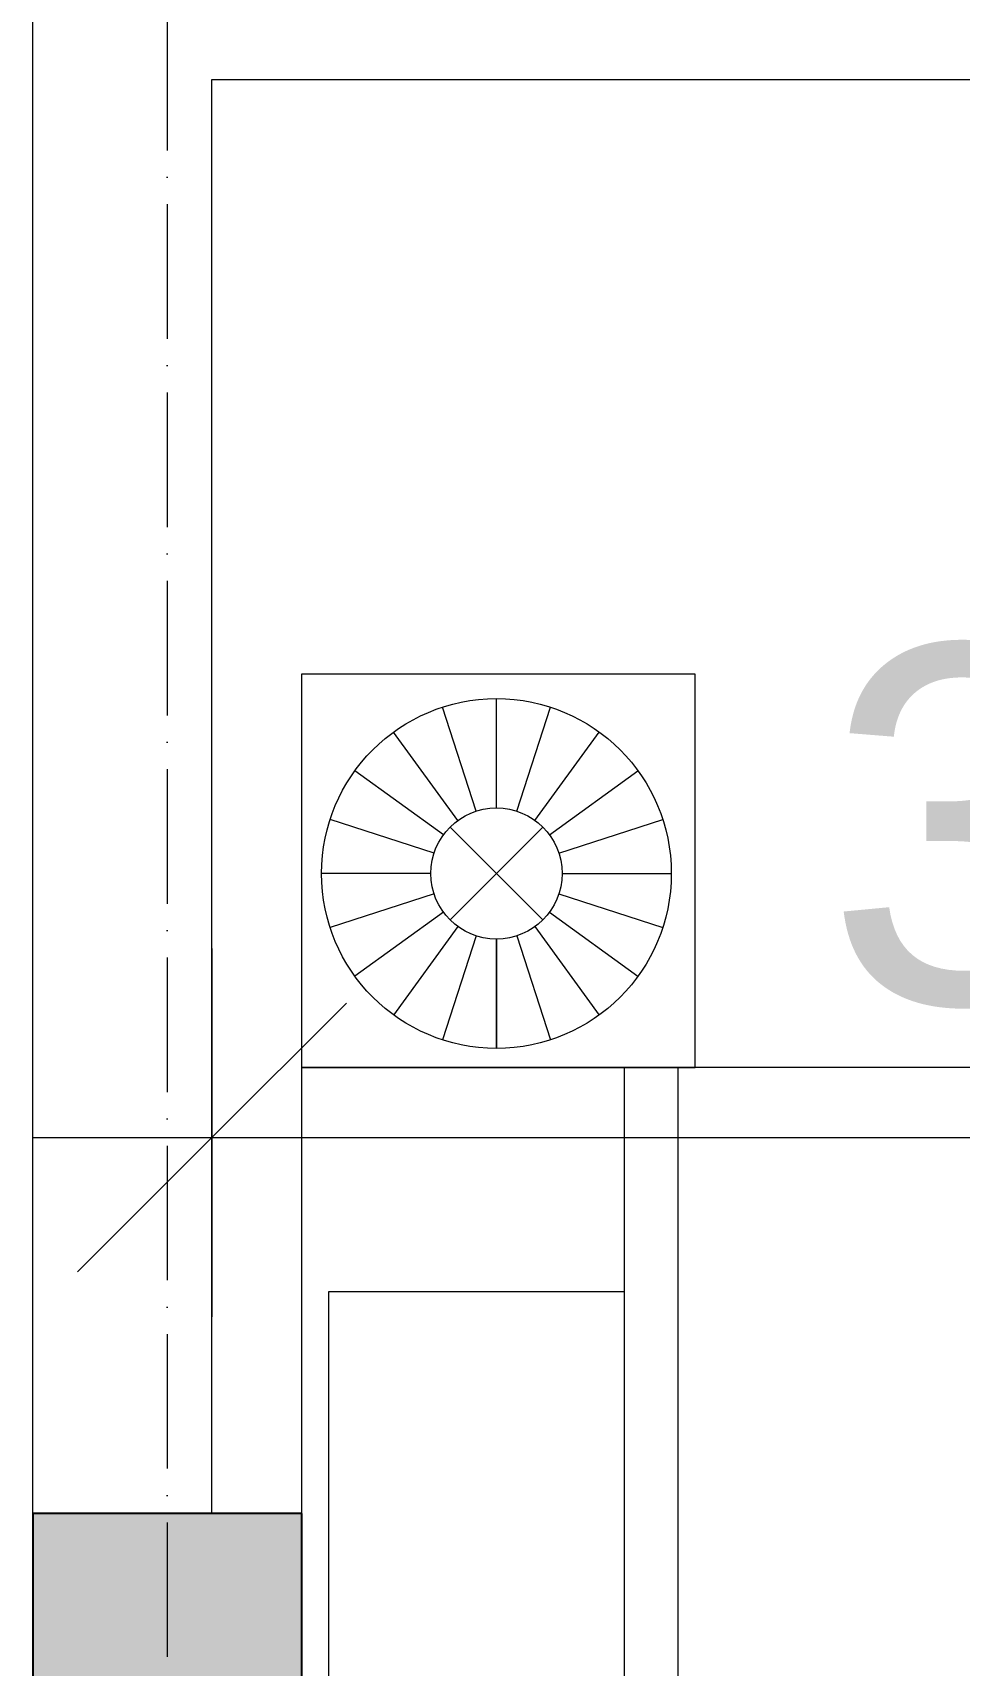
# Model space of a CAD drawing. Header units: millimetres. Extents: x -20144 to 122974, y -38328 to 48263.
# Drawn here: x 25801 to 26834, y 1631 to 3452 of the extents above; entities that cross this region are included whole.
import ezdxf

# ---------------------------------------------------------------- set-up
doc = ezdxf.new("R2010")
doc.units = ezdxf.units.MM
doc.linetypes.add('Grid Line', pattern=[4.2, 3, -0.6, 0, -0.6])
for name, color, linetype, lineweight in [('DIM', 1, 'Continuous', 5), ('DIM-200', 1, 'Continuous', 5), ('NET-CAT', 3, 'Continuous', 15), ('THIET BI', 44, 'Continuous', 5), ('TRUC', 225, 'Continuous', 5), ('X-COT HAM$0$LC.HA', 8, 'Continuous', 9)]:
    doc.layers.add(name, color=color, linetype=linetype, lineweight=lineweight)
doc.styles.add('Arial_3', font='arial_1.ttf', dxfattribs={"height": 400})
doc.dimstyles.new('Diagonal_-_2mm_Arial_1', dxfattribs={"dimscale": 304.8, "dimtxt": 408.10376, "dimasz": 0.984252, "dimexe": 0.656168, "dimexo": 4.593176, "dimgap": 0.098425, "dimtad": 1, "dimdec": 0, "dimzin": 0, "dimdsep": 46, "dimtxsty": 'Arial_3', "dimblk1": 'OBLIQUE', "dimblk2": 'OBLIQUE', "dimsah": 1, "dimcen": 0.09, "dimdle": 0.656168, "dimazin": 0, "dimtfac": 1, "dimtdec": 4, "dimtix": 1, "dimtmove": 2, "dimatfit": 3, "dimfxl": 1, "dimtvp": 1, "dimtolj": 1, "dimtzin": 0, "dimlwd": 9, "dimlwe": 9, "dimarcsym": 2})

# ---------------------------------------------------------------- blocks, each defined once
blk = doc.blocks.new('ALC1807-ASCENT PLAZA-KET CAU_rvt-1-MẶT BẰNG TẦNG 5 ĐẾN TẦNG 22')
at = {"layer": 'X-COT HAM$0$LC.HA'}
h = blk.add_hatch(color=256, dxfattribs=at)
h.dxf.hatch_style = 1
h.paths.add_polyline_path([(26100.7, 1799.9), (25800.7, 1799.9), (25800.7, -0.1), (26100.7, -0.1)])
at = {"ltscale": 1000, "elevation": 0}
blk.add_lwpolyline([(26100.7, 1799.9), (25800.7, 1799.9), (25800.7, -0.1), (26100.7, -0.1)], close=True, dxfattribs=at)
blk = doc.blocks.new('X-GIUONG1 - X-GIUONG-V65-MẶT BẰNG TẦNG 5 ĐẾN TẦNG 22')
at = {"layer": 'THIET BI'}
for p, q in [((800, 0), (302.5, 0)), ((800, 0), (302.5, 0)), ((1239, 0), (800, 0)), ((800, 0), (800, -439)), ((800, -2000), (800, 0)), ((1239, 0), (800, 0)), ((800, 0), (800, -439)), ((800, -2000), (800, 0)), ((1239, -439), (1239, 0)), ((1239, -439), (1239, 0)), ((550, -30), (30, -30)), ((550, -360), (550, -30)), ((993.9, -147.8), (956.3, -31.8)), ((1016.6, -144.2), (1016.6, -22.2)), ((1039.2, -147.8), (1076.9, -31.8)), ((973.5, -158.2), (901.9, -59.5)), ((1059.6, -158.2), (1131.2, -59.5)), ((957.4, -174.4), (858.7, -102.7)), ((1075.8, -174.4), (1174.4, -102.7)), ((947, -194.8), (831, -157.1)), ((1086.1, -194.8), (1202.1, -157.1)), ((1068.3, -269.1), (964.8, -165.6)), ((1068.3, -165.6), (964.8, -269.1)), ((943.4, -217.4), (821.4, -217.4)), ((821.4, -217.4), (943.4, -217.4)), ((1089.7, -217.4), (1211.7, -217.4)), ((947, -240), (831, -277.7)), ((1086.1, -240), (1202.1, -277.7)), ((957.4, -260.4), (858.7, -332.1)), ((1075.8, -260.4), (1174.4, -332.1)), ((973.5, -276.6), (901.9, -375.2)), ((993.9, -287), (956.3, -402.9)), ((1016.6, -290.5), (1016.6, -412.5)), ((1039.2, -287), (1076.9, -402.9)), ((1059.6, -276.6), (1131.2, -375.2)), ((800, -360), (-370, -360)), ((-370, -420), (800, -420)), ((800, -439), (1239, -439)), ((800, -439), (1239, -439))]:
    blk.add_line(p, q, dxfattribs=at)
for radius in [195.1, 73.2]:
    blk.add_circle((1016.6, -217.4), radius, dxfattribs=at)
blk = doc.blocks.new('DIMBLOCK42-MẶT BẰNG TẦNG 5 ĐẾN TẦNG 22')
at = {"layer": 'DIM-200', "lineweight": 9, "transparency": 16777216}
for p, q in [((29100.5, 2509.8), (29100.5, 2019.6)), ((29100.5, 2219.6), (29100.5, 2509.8)), ((26000.5, 2430.3), (26000.5, 2019.6)), ((26000.5, 2219.6), (26000.5, 2430.3)), ((26000.5, 2219.6), (26150.5, 2369.6)), ((29100.5, 2219.6), (29250.5, 2369.6)), ((25800.5, 2219.6), (29300.5, 2219.6)), ((26000.5, 2219.6), (25850.5, 2069.6)), ((29100.5, 2219.6), (28950.5, 2069.6))]:
    blk.add_line(p, q, dxfattribs=at)
at = {"layer": 'DIM-200', "color": 0, "lineweight": 9, "transparency": 16777216, "insert": (26684, 2768.9), "char_height": 400, "width": 1476.708, "attachment_point": 1, "line_spacing_factor": 0.941778, "style": 'Arial_3'}
blk.add_mtext('3100', dxfattribs=at)
blk = doc.blocks.new('_Oblique')
at = {"color": 0, "linetype": 'ByBlock', "lineweight": -2}
blk.add_line((-0.5, -0.5), (0.5, 0.5), dxfattribs=at)

msp = doc.modelspace()

# ---------------------------------------------------------------- linework, layer by layer
at = {"layer": 'NET-CAT'}
for p, q in [((25800.5, 3479.9), (25800.5, 3399.9)), ((25800.5, 3399.9), (25800.5, 1799.9)), ((26000.5, 1799.9), (26000.5, 3399.9)), ((26000.5, 3399.9), (28200.5, 3399.9))]:
    msp.add_line(p, q, dxfattribs=at)
at = {"layer": 'TRUC', "linetype": 'Grid Line', "ltscale": 50}
msp.add_line((25950.5, 43599.9), (25950.5, -4500.1), dxfattribs=at)

# ---------------------------------------------------------------- block references
at = {"lineweight": 5}
msp.add_blockref('ALC1807-ASCENT PLAZA-KET CAU_rvt-1-MẶT BẰNG TẦNG 5 ĐẾN TẦNG 22', (0, 0), dxfattribs=at)
at = {"layer": 'THIET BI', "rotation": 89.9999999999972}
msp.add_blockref('X-GIUONG1 - X-GIUONG-V65-MẶT BẰNG TẦNG 5 ĐẾN TẦNG 22', (26100.5, 1497.5), dxfattribs=at)

# ---------------------------------------------------------------- dimensions: what is measured, and where the dimension line sits
at = {"layer": 'DIM', "lineweight": 9}
dim = msp.add_linear_dim(base=(29100.5, 2219.6), p1=(26000.5, 3830.3), p2=(29100.5, 3909.8), dimstyle='Diagonal_-_2mm_Arial_1', override={"dimpost": '<>', "dimfxl": 3101.021705}, dxfattribs=at)
dim.commit()
dim.dimension.update_dxf_attribs({"geometry": 'DIMBLOCK42-MẶT BẰNG TẦNG 5 ĐẾN TẦNG 22', "text_midpoint": (27422.4, 2502.3), "dimtype": 160})

doc.saveas('drawing.dxf')
